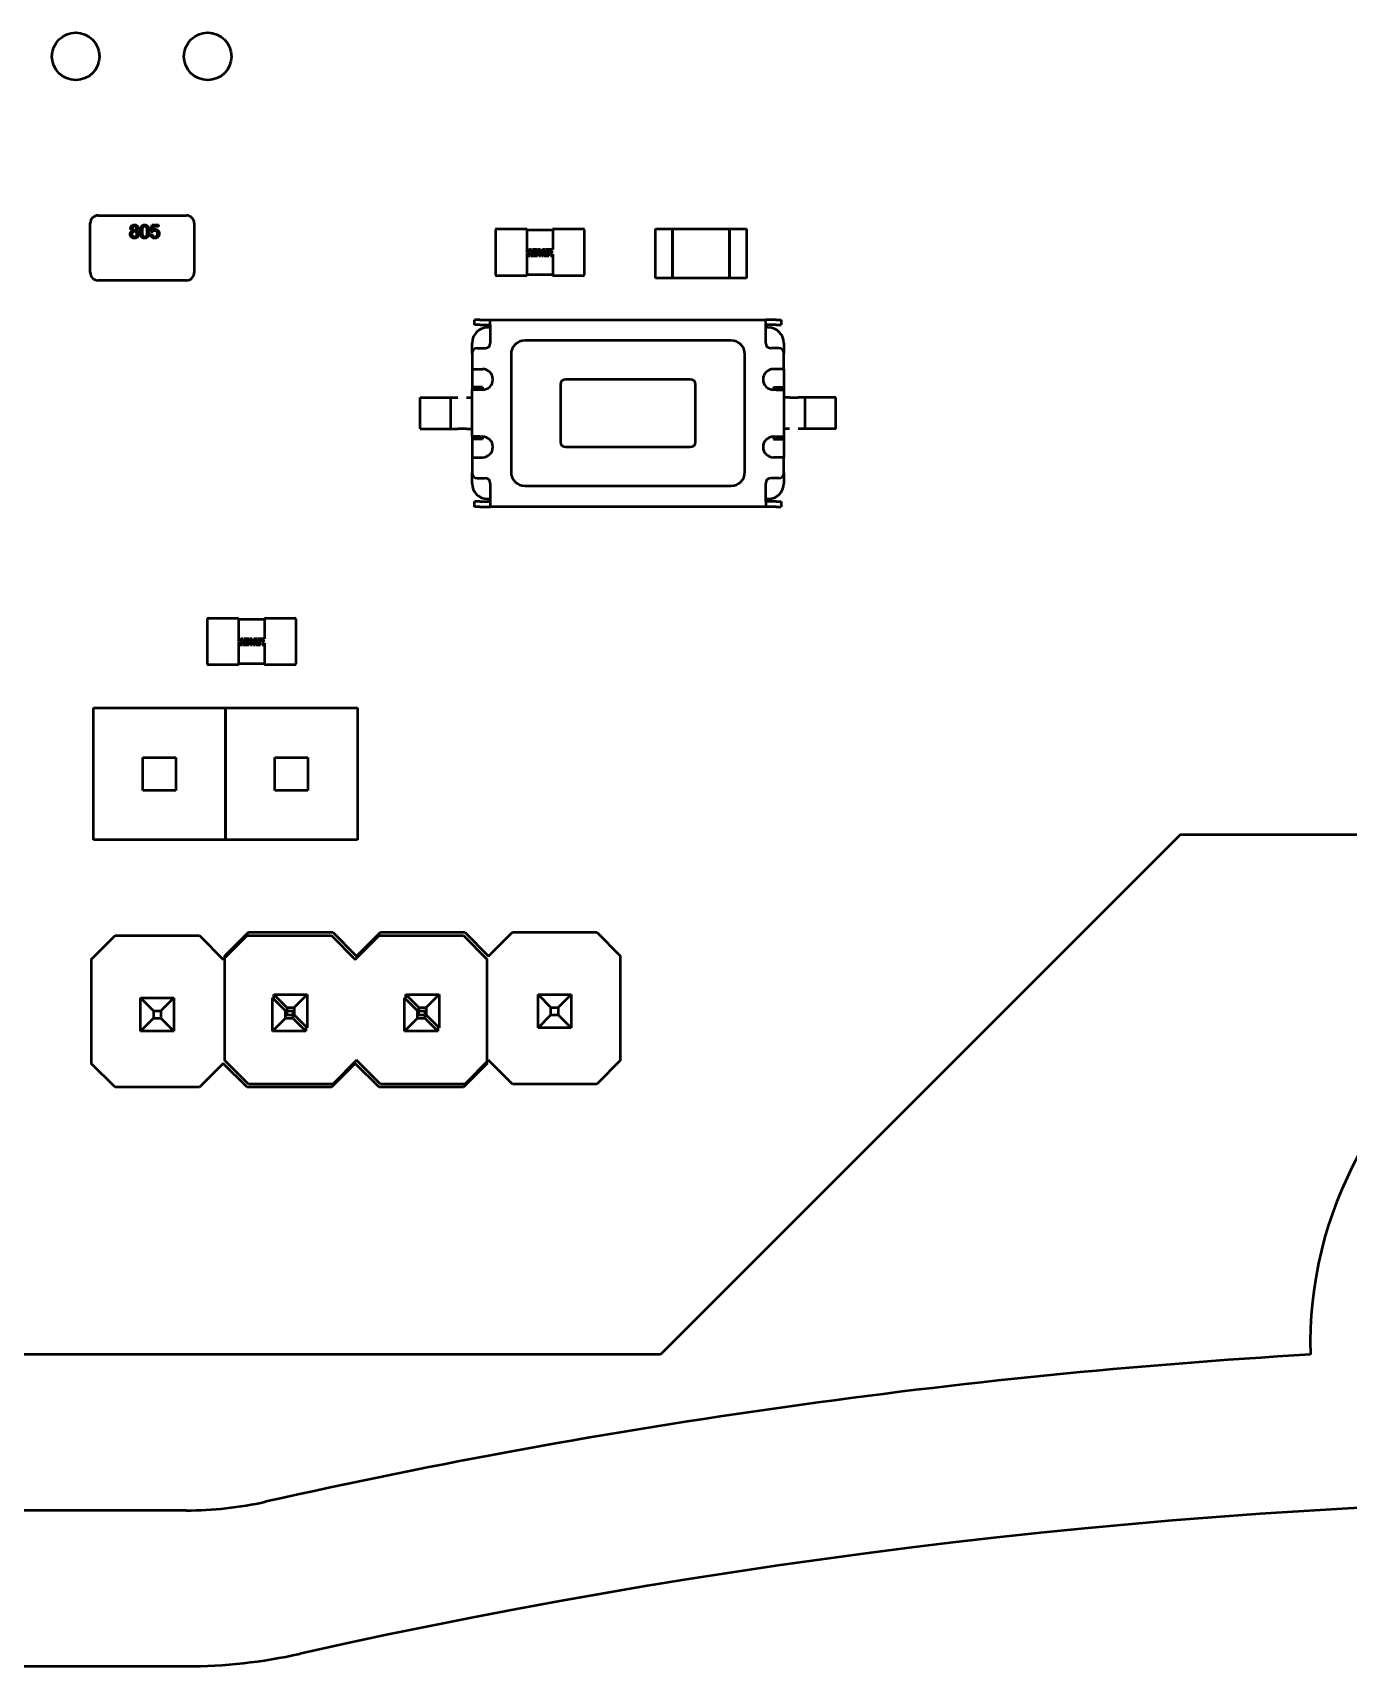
# Model space of a CAD drawing. Header units: millimetres. Extents: x -86 to 841, y -58 to 594.
# Drawn here: x 413.33 to 438.65, y 205.62 to 237.06 of the extents above; entities that cross this region are included whole.
import ezdxf

# ---------------------------------------------------------------- set-up
doc = ezdxf.new("R2010")
doc.units = ezdxf.units.MM
doc.layers.add('Visible (ISO)', color=7, linetype='Continuous', lineweight=50)

msp = doc.modelspace()

# ---------------------------------------------------------------- linework, layer by layer
at = {"layer": 'Visible (ISO)'}
for p, q in [((414.442, 232.446), (414.442, 233.396)), ((414.592, 233.546), (414.942, 233.546)), ((414.942, 233.546), (415.942, 233.546)), ((415.607, 233.23), (415.634, 233.362)), ((415.634, 233.362), (415.755, 233.362)), ((415.66, 233.329), (415.647, 233.262)), ((415.755, 233.329), (415.66, 233.329)), ((415.755, 233.362), (415.755, 233.329)), ((415.942, 233.546), (416.292, 233.546)), ((416.442, 233.396), (416.442, 232.446)), ((415.604, 233.177), (415.637, 233.181)), ((415.64, 233.227), (415.607, 233.23)), ((422.243, 232.404), (422.243, 233.266)), ((422.262, 233.285), (422.825, 233.285)), ((422.843, 233.266), (423.343, 233.266)), ((422.843, 233.266), (422.843, 233.248)), ((422.843, 233.248), (422.843, 232.89)), ((423.343, 233.266), (423.343, 233.248)), ((423.343, 233.248), (423.343, 232.89)), ((423.362, 233.285), (423.925, 233.285)), ((423.943, 233.266), (423.943, 232.404)), ((425.318, 232.336), (425.318, 233.285)), ((425.318, 233.285), (425.642, 233.285)), ((425.642, 233.285), (425.642, 232.336)), ((425.643, 232.336), (425.643, 233.285)), ((425.643, 233.285), (426.742, 233.285)), ((426.742, 233.285), (426.742, 232.336)), ((426.743, 232.336), (426.743, 233.285)), ((426.743, 233.285), (427.067, 233.285)), ((427.067, 233.285), (427.067, 232.336)), ((422.893, 232.89), (422.843, 232.84)), ((422.843, 232.843), (422.856, 232.89)), ((422.856, 232.89), (422.843, 232.89)), ((422.843, 232.845), (422.843, 232.84)), ((422.843, 232.829), (422.867, 232.769)), ((422.843, 232.827), (422.843, 232.423)), ((422.867, 232.769), (422.903, 232.769)), ((422.876, 232.835), (422.932, 232.89)), ((422.903, 232.769), (422.876, 232.835)), ((422.932, 232.89), (422.893, 232.89)), ((422.951, 232.89), (422.917, 232.769)), ((422.917, 232.769), (423.046, 232.769)), ((423.04, 232.89), (422.951, 232.89)), ((422.957, 232.792), (422.966, 232.822)), ((423.024, 232.792), (422.957, 232.792)), ((422.966, 232.822), (423.018, 232.822)), ((422.972, 232.844), (422.979, 232.867)), ((423.024, 232.844), (422.972, 232.844)), ((422.979, 232.867), (423.034, 232.867)), ((423.018, 232.822), (423.024, 232.844)), ((423.052, 232.89), (423.024, 232.792)), ((423.034, 232.867), (423.04, 232.89)), ((423.046, 232.769), (423.077, 232.877)), ((423.103, 232.89), (423.052, 232.89)), ((423.077, 232.877), (423.071, 232.769)), ((423.071, 232.769), (423.103, 232.769)), ((423.141, 232.89), (423.099, 232.804)), ((423.099, 232.804), (423.103, 232.89)), ((423.103, 232.769), (423.16, 232.877)), ((423.16, 232.877), (423.129, 232.769)), ((423.129, 232.769), (423.16, 232.769)), ((423.194, 232.89), (423.141, 232.89)), ((423.16, 232.769), (423.194, 232.89)), ((423.209, 232.89), (423.174, 232.769)), ((423.174, 232.769), (423.265, 232.769)), ((423.344, 232.89), (423.209, 232.89)), ((423.215, 232.792), (423.223, 232.822)), ((423.271, 232.792), (423.215, 232.792)), ((423.223, 232.822), (423.275, 232.822)), ((423.23, 232.844), (423.236, 232.867)), ((423.281, 232.844), (423.23, 232.844)), ((423.236, 232.867), (423.291, 232.867)), ((423.265, 232.769), (423.271, 232.792)), ((423.275, 232.822), (423.281, 232.844)), ((423.291, 232.867), (423.328, 232.867)), ((423.328, 232.867), (423.3, 232.769)), ((423.3, 232.769), (423.334, 232.769)), ((423.334, 232.769), (423.344, 232.804)), ((423.343, 232.802), (423.343, 232.423)), ((422.825, 232.385), (422.262, 232.385)), ((422.843, 232.423), (422.843, 232.404)), ((423.343, 232.404), (422.843, 232.404)), ((423.343, 232.423), (423.343, 232.404)), ((423.925, 232.385), (423.362, 232.385)), ((414.942, 232.296), (414.592, 232.296)), ((415.942, 232.296), (414.942, 232.296)), ((416.292, 232.296), (415.942, 232.296)), ((425.642, 232.336), (425.318, 232.336)), ((426.742, 232.336), (425.643, 232.336)), ((427.067, 232.336), (426.743, 232.336)), ((421.938, 231.539), (421.838, 231.539)), ((421.838, 231.439), (421.838, 231.539)), ((421.938, 231.439), (421.838, 231.439)), ((421.938, 231.539), (422.038, 231.539)), ((421.938, 231.439), (422.038, 231.439)), ((422.038, 231.539), (422.138, 231.539)), ((422.038, 231.439), (422.138, 231.439)), ((422.138, 231.439), (422.138, 231.539)), ((422.138, 231.539), (427.438, 231.539)), ((422.138, 231.439), (422.138, 231.089)), ((427.438, 231.439), (427.438, 231.539)), ((427.541, 231.539), (427.438, 231.539)), ((427.438, 231.089), (427.438, 231.439)), ((427.538, 231.439), (427.438, 231.439)), ((427.638, 231.539), (427.538, 231.539)), ((427.638, 231.439), (427.538, 231.439)), ((427.635, 231.439), (427.738, 231.439)), ((427.638, 231.539), (427.738, 231.539)), ((427.738, 231.539), (427.738, 231.439)), ((422.138, 231.389), (422.088, 231.389)), ((426.766, 231.139), (422.81, 231.139)), ((427.488, 231.389), (427.438, 231.389)), ((421.788, 230.889), (421.788, 231.089)), ((421.788, 230.889), (421.788, 230.589)), ((421.888, 230.989), (422.038, 230.989)), ((422.538, 230.867), (422.538, 228.611)), ((427.038, 228.611), (427.038, 230.867)), ((427.688, 230.989), (427.538, 230.989)), ((427.788, 231.089), (427.788, 230.889)), ((427.788, 230.589), (427.788, 230.889)), ((421.788, 230.589), (421.988, 230.589)), ((421.788, 230.589), (421.788, 230.239)), ((427.788, 230.589), (427.588, 230.589)), ((427.788, 230.589), (427.788, 230.239)), ((421.788, 230.239), (421.788, 230.189)), ((421.988, 230.239), (421.788, 230.239)), ((421.942, 230.189), (421.788, 230.189)), ((421.788, 229.289), (421.788, 230.189)), ((421.988, 230.189), (421.938, 230.189)), ((421.988, 230.239), (421.988, 230.189)), ((423.488, 230.289), (423.488, 229.189)), ((425.988, 230.389), (423.588, 230.389)), ((426.088, 229.189), (426.088, 230.289)), ((427.588, 230.239), (427.588, 230.189)), ((427.588, 230.239), (427.788, 230.239)), ((427.638, 230.189), (427.588, 230.189)), ((427.638, 230.189), (427.788, 230.189)), ((427.788, 230.239), (427.788, 230.189)), ((427.788, 230.189), (427.788, 229.289)), ((420.788, 230.039), (421.379, 230.039)), ((420.788, 229.439), (420.788, 230.039)), ((421.379, 230.039), (421.515, 230.039)), ((421.379, 229.439), (421.379, 230.039)), ((421.683, 230.039), (421.788, 230.039)), ((427.893, 230.039), (427.788, 230.039)), ((427.893, 230.039), (428.061, 230.039)), ((428.196, 230.039), (428.061, 230.039)), ((428.788, 230.039), (428.196, 230.039)), ((428.196, 229.439), (428.196, 230.039)), ((428.788, 229.439), (428.788, 230.039)), ((420.788, 229.439), (421.379, 229.439)), ((421.379, 229.439), (421.515, 229.439)), ((421.683, 229.439), (421.515, 229.439)), ((421.683, 229.439), (421.788, 229.439)), ((421.788, 229.289), (421.788, 229.239)), ((421.938, 229.289), (421.788, 229.289)), ((421.788, 229.239), (421.788, 228.889)), ((421.988, 229.239), (421.788, 229.239)), ((421.938, 229.289), (421.988, 229.289)), ((421.988, 229.289), (421.988, 229.239)), ((427.588, 229.289), (427.638, 229.289)), ((427.588, 229.289), (427.588, 229.239)), ((427.588, 229.239), (427.788, 229.239)), ((427.633, 229.289), (427.788, 229.289)), ((427.893, 229.439), (427.788, 229.439)), ((427.788, 229.289), (427.788, 229.239)), ((427.788, 229.239), (427.788, 228.889)), ((428.196, 229.439), (428.061, 229.439)), ((428.788, 229.439), (428.196, 229.439)), ((423.588, 229.089), (425.988, 229.089)), ((421.788, 228.889), (421.988, 228.889)), ((421.788, 228.889), (421.788, 228.589)), ((421.788, 228.389), (421.788, 228.589)), ((427.788, 228.889), (427.588, 228.889)), ((427.788, 228.589), (427.788, 228.889)), ((427.788, 228.589), (427.788, 228.389)), ((421.888, 228.489), (422.038, 228.489)), ((422.138, 228.389), (422.138, 228.039)), ((422.81, 228.339), (426.766, 228.339)), ((427.438, 228.039), (427.438, 228.389)), ((427.688, 228.489), (427.538, 228.489)), ((421.938, 228.039), (421.838, 228.039)), ((421.838, 227.939), (421.838, 228.039)), ((421.938, 228.039), (422.038, 228.039)), ((422.038, 228.039), (422.138, 228.039)), ((422.088, 228.089), (422.138, 228.089)), ((422.138, 228.039), (422.138, 227.939)), ((427.438, 228.089), (427.488, 228.089)), ((427.438, 228.039), (427.438, 227.939)), ((427.541, 228.039), (427.438, 228.039)), ((427.638, 228.039), (427.538, 228.039)), ((427.638, 228.039), (427.738, 228.039)), ((427.738, 228.039), (427.738, 227.939)), ((421.938, 227.939), (421.838, 227.939)), ((421.938, 227.939), (422.038, 227.939)), ((422.038, 227.939), (422.138, 227.939)), ((427.438, 227.939), (422.138, 227.939)), ((427.538, 227.939), (427.438, 227.939)), ((427.638, 227.939), (427.538, 227.939)), ((427.635, 227.939), (427.738, 227.939)), ((416.696, 224.913), (416.696, 225.776)), ((416.714, 225.795), (417.277, 225.795)), ((417.296, 225.776), (417.796, 225.776)), ((417.296, 225.776), (417.296, 225.757)), ((417.296, 225.757), (417.296, 225.399)), ((417.796, 225.776), (417.796, 225.757)), ((417.796, 225.757), (417.796, 225.399)), ((417.814, 225.795), (418.377, 225.795)), ((418.396, 225.776), (418.396, 224.913)), ((417.345, 225.399), (417.295, 225.349)), ((417.295, 225.352), (417.308, 225.399)), ((417.308, 225.399), (417.295, 225.399)), ((417.295, 225.338), (417.319, 225.279)), ((417.296, 225.355), (417.296, 225.35)), ((417.296, 225.337), (417.296, 224.932)), ((417.319, 225.279), (417.355, 225.279)), ((417.328, 225.344), (417.384, 225.399)), ((417.355, 225.279), (417.328, 225.344)), ((417.384, 225.399), (417.345, 225.399)), ((417.403, 225.399), (417.369, 225.279)), ((417.369, 225.279), (417.498, 225.279)), ((417.492, 225.399), (417.403, 225.399)), ((417.41, 225.302), (417.418, 225.332)), ((417.476, 225.302), (417.41, 225.302)), ((417.418, 225.332), (417.47, 225.332)), ((417.424, 225.354), (417.431, 225.376)), ((417.476, 225.354), (417.424, 225.354)), ((417.431, 225.376), (417.486, 225.376)), ((417.47, 225.332), (417.476, 225.354)), ((417.504, 225.399), (417.476, 225.302)), ((417.486, 225.376), (417.492, 225.399)), ((417.498, 225.279), (417.529, 225.386)), ((417.555, 225.399), (417.504, 225.399)), ((417.529, 225.386), (417.523, 225.279)), ((417.523, 225.279), (417.555, 225.279)), ((417.593, 225.399), (417.551, 225.313)), ((417.551, 225.313), (417.555, 225.399)), ((417.555, 225.279), (417.612, 225.387)), ((417.612, 225.387), (417.581, 225.279)), ((417.581, 225.279), (417.612, 225.279)), ((417.646, 225.399), (417.593, 225.399)), ((417.612, 225.279), (417.646, 225.399)), ((417.661, 225.399), (417.626, 225.279)), ((417.626, 225.279), (417.717, 225.279)), ((417.796, 225.399), (417.661, 225.399)), ((417.667, 225.302), (417.675, 225.332)), ((417.723, 225.302), (417.667, 225.302)), ((417.675, 225.332), (417.727, 225.332)), ((417.682, 225.354), (417.688, 225.376)), ((417.733, 225.354), (417.682, 225.354)), ((417.688, 225.376), (417.743, 225.376)), ((417.717, 225.279), (417.723, 225.302)), ((417.727, 225.332), (417.733, 225.354)), ((417.743, 225.376), (417.78, 225.376)), ((417.78, 225.376), (417.752, 225.279)), ((417.752, 225.279), (417.786, 225.279)), ((417.786, 225.279), (417.796, 225.314)), ((417.796, 225.311), (417.796, 224.932)), ((417.277, 224.895), (416.714, 224.895)), ((417.296, 224.932), (417.296, 224.913)), ((417.796, 224.913), (417.296, 224.913)), ((417.796, 224.932), (417.796, 224.913)), ((418.377, 224.895), (417.814, 224.895)), ((414.501, 221.527), (414.501, 224.067)), ((414.501, 224.067), (417.041, 224.067)), ((417.041, 221.527), (417.041, 224.067)), ((417.041, 224.067), (419.581, 224.067)), ((417.041, 224.067), (417.041, 221.527)), ((419.581, 224.067), (419.581, 221.527)), ((415.453, 222.479), (415.453, 223.114)), ((415.453, 223.114), (416.088, 223.114)), ((416.088, 223.114), (416.088, 222.479)), ((417.993, 222.479), (417.993, 223.114)), ((417.993, 223.114), (418.628, 223.114)), ((418.628, 223.114), (418.628, 222.479)), ((416.088, 222.479), (415.453, 222.479)), ((418.628, 222.479), (417.993, 222.479)), ((417.041, 221.527), (414.501, 221.527)), ((419.581, 221.527), (417.041, 221.527)), ((435.416, 221.621), (425.416, 211.621)), ((455.416, 221.621), (435.416, 221.621)), ((414.461, 219.225), (414.921, 219.685)), ((414.921, 219.685), (416.541, 219.685)), ((416.541, 219.685), (417.001, 219.225)), ((417.001, 219.225), (417.461, 219.685)), ((417.027, 219.288), (417.487, 219.748)), ((417.461, 219.685), (419.081, 219.685)), ((417.487, 219.748), (419.107, 219.748)), ((419.081, 219.685), (419.541, 219.225)), ((419.107, 219.748), (419.567, 219.288)), ((419.541, 219.225), (420.001, 219.685)), ((419.567, 219.288), (420.027, 219.748)), ((420.001, 219.685), (421.621, 219.685)), ((420.027, 219.748), (421.647, 219.748)), ((421.621, 219.685), (422.081, 219.225)), ((421.647, 219.748), (422.107, 219.288)), ((422.107, 219.288), (422.567, 219.748)), ((422.567, 219.748), (424.187, 219.748)), ((424.187, 219.748), (424.647, 219.288)), ((414.461, 219.225), (414.461, 217.225)), ((417.027, 219.288), (417.027, 217.288)), ((422.081, 217.225), (422.081, 219.225)), ((424.647, 217.288), (424.647, 219.288)), ((417.977, 218.485), (417.977, 218.548)), ((417.977, 218.548), (418.227, 218.298)), ((417.977, 218.548), (418.617, 218.548)), ((418.367, 218.298), (418.617, 218.548)), ((418.617, 218.548), (418.617, 217.908)), ((420.517, 218.485), (420.517, 218.548)), ((420.517, 218.548), (420.767, 218.298)), ((420.517, 218.548), (421.157, 218.548)), ((420.907, 218.298), (421.157, 218.548)), ((421.157, 218.548), (421.157, 217.908)), ((423.057, 217.908), (423.057, 218.548)), ((423.057, 218.548), (423.307, 218.298)), ((423.057, 218.548), (423.697, 218.548)), ((423.447, 218.298), (423.697, 218.548)), ((423.697, 218.548), (423.697, 217.908)), ((415.411, 217.845), (415.411, 218.485)), ((415.411, 218.485), (415.661, 218.235)), ((415.411, 218.485), (416.051, 218.485)), ((415.661, 218.235), (415.661, 218.095)), ((415.661, 218.235), (415.801, 218.235)), ((415.801, 218.235), (416.051, 218.485)), ((415.801, 218.235), (415.801, 218.095)), ((416.051, 218.485), (416.051, 217.845)), ((417.951, 217.845), (417.951, 218.485)), ((417.951, 218.485), (418.201, 218.235)), ((417.951, 218.485), (417.977, 218.485)), ((418.201, 218.235), (418.341, 218.235)), ((418.201, 218.095), (418.201, 218.235)), ((418.227, 218.298), (418.227, 218.158)), ((418.227, 218.298), (418.367, 218.298)), ((418.341, 218.235), (418.341, 218.095)), ((418.367, 218.298), (418.367, 218.158)), ((420.491, 217.845), (420.491, 218.485)), ((420.491, 218.485), (420.741, 218.235)), ((420.491, 218.485), (420.517, 218.485)), ((420.741, 218.235), (420.881, 218.235)), ((420.741, 218.095), (420.741, 218.235)), ((420.767, 218.298), (420.907, 218.298)), ((420.767, 218.158), (420.767, 218.298)), ((420.881, 218.235), (420.881, 218.095)), ((420.907, 218.298), (420.907, 218.158)), ((423.307, 218.298), (423.447, 218.298)), ((423.307, 218.158), (423.307, 218.298)), ((423.447, 218.298), (423.447, 218.158)), ((415.411, 217.845), (415.661, 218.095)), ((415.661, 218.095), (415.801, 218.095)), ((415.801, 218.095), (416.051, 217.845)), ((417.951, 217.845), (418.201, 218.095)), ((418.201, 218.095), (418.341, 218.095)), ((418.227, 218.158), (418.367, 218.158)), ((418.341, 218.095), (418.591, 217.845)), ((418.367, 218.158), (418.617, 217.908)), ((418.591, 217.908), (418.591, 217.845)), ((418.617, 217.908), (418.591, 217.908)), ((420.491, 217.845), (420.741, 218.095)), ((420.741, 218.095), (420.881, 218.095)), ((420.767, 218.158), (420.907, 218.158)), ((420.881, 218.095), (421.131, 217.845)), ((420.907, 218.158), (421.157, 217.908)), ((421.131, 217.908), (421.131, 217.845)), ((421.157, 217.908), (421.131, 217.908)), ((423.057, 217.908), (423.307, 218.158)), ((423.697, 217.908), (423.057, 217.908)), ((423.307, 218.158), (423.447, 218.158)), ((423.447, 218.158), (423.697, 217.908)), ((416.051, 217.845), (415.411, 217.845)), ((418.591, 217.845), (417.951, 217.845)), ((421.131, 217.845), (420.491, 217.845)), ((417.487, 216.828), (417.027, 217.288)), ((419.567, 217.288), (419.107, 216.828)), ((420.027, 216.828), (419.567, 217.288)), ((422.107, 217.288), (421.647, 216.828)), ((422.567, 216.828), (422.107, 217.288)), ((424.647, 217.288), (424.187, 216.828)), ((414.921, 216.765), (414.461, 217.225)), ((417.001, 217.225), (416.541, 216.765)), ((417.461, 216.765), (417.001, 217.225)), ((419.541, 217.225), (419.081, 216.765)), ((420.001, 216.765), (419.541, 217.225)), ((422.081, 217.225), (421.621, 216.765)), ((416.541, 216.765), (414.921, 216.765)), ((419.081, 216.765), (417.461, 216.765)), ((419.107, 216.828), (417.487, 216.828)), ((421.621, 216.765), (420.001, 216.765)), ((421.647, 216.828), (420.027, 216.828)), ((424.187, 216.828), (422.567, 216.828)), ((425.416, 211.621), (390.416, 211.621)), ((416.288, 208.621), (388.916, 208.621)), ((382.416, 205.621), (416.288, 205.621))]:
    msp.add_line(p, q, dxfattribs=at)
for centre in [(414.162, 236.606), (416.702, 236.606)]:
    msp.add_circle(centre, 0.457, dxfattribs=at)
for centre, radius, start, end in [((414.592, 233.396), 0.15, 90, 180), ((416.292, 233.396), 0.15, 0, 90), ((422.262, 233.266), 0.0187, 90, 180), ((422.825, 233.266), 0.0187, 0, 90), ((423.362, 233.266), 0.0187, 90, 180), ((423.925, 233.266), 0.0187, 0, 90), ((414.592, 232.446), 0.15, 180, 270), ((416.292, 232.446), 0.15, 270, 0), ((422.262, 232.404), 0.0187, 180, 270), ((422.825, 232.404), 0.0187, 270, 0), ((423.362, 232.404), 0.0187, 180, 270), ((423.925, 232.404), 0.0187, 270, 0), ((422.088, 231.089), 0.3, 90, 180), ((427.488, 231.089), 0.3, 0, 90), ((421.888, 230.889), 0.1, 90, 180), ((422.038, 231.089), 0.1, 270, 0), ((427.538, 231.089), 0.1, 180, 270), ((427.688, 230.889), 0.1, 0, 90), ((421.988, 230.389), 0.2, 270, 90), ((427.588, 230.389), 0.2, 90, 270), ((423.588, 230.289), 0.1, 90, 180), ((425.988, 230.289), 0.1, 0, 90), ((421.988, 229.089), 0.2, 270, 90), ((427.588, 229.089), 0.2, 90, 270), ((423.588, 229.189), 0.1, 180, 270), ((425.988, 229.189), 0.1, 270, 0), ((421.888, 228.589), 0.1, 180, 270), ((427.688, 228.589), 0.1, 270, 0), ((422.088, 228.389), 0.3, 180, 270), ((422.038, 228.389), 0.1, 0, 90), ((427.538, 228.389), 0.1, 90, 180), ((427.488, 228.389), 0.3, 270, 0), ((416.714, 225.776), 0.0187, 90, 180), ((417.277, 225.776), 0.0187, 0, 90), ((417.814, 225.776), 0.0187, 90, 180), ((418.377, 225.776), 0.0187, 0, 90), ((416.714, 224.913), 0.0187, 180, 270), ((417.277, 224.913), 0.0187, 270, 0), ((417.814, 224.913), 0.0187, 180, 270), ((418.377, 224.913), 0.0187, 270, 0), ((445.416, 211.844), 7.5, 358.2975, 181.7025), ((445.416, 85.621), 126.223, 93.40493, 102.62939), ((416.288, 215.621), 7, 270, 282.6294), ((445.416, 85.621), 123.223, 77.37061, 102.62939), ((416.288, 215.621), 10, 270, 282.6294)]:
    msp.add_arc(centre, radius, start, end, dxfattribs=at)
for centre, major_axis in [((422.869, 230.808), (-0.254, 0.254)), ((426.707, 230.808), (0.254, 0.254)), ((422.869, 228.67), (-0.254, -0.254)), ((426.707, 228.67), (0.254, -0.254))]:
    msp.add_ellipse(centre, major_axis=major_axis, ratio=0.834817, start_param=5.587572, end_param=6.978799, dxfattribs=at)
for points, knots in [([(415.219, 233.3), (415.219, 233.303), (415.219, 233.307), (415.22, 233.314), (415.221, 233.32), (415.223, 233.326), (415.226, 233.331), (415.23, 233.337), (415.234, 233.342), (415.238, 233.347), (415.243, 233.351), (415.249, 233.355), (415.255, 233.358), (415.261, 233.361), (415.268, 233.363), (415.275, 233.364), (415.283, 233.365), (415.288, 233.365), (415.291, 233.365)], [0, 0, 0, 0, 0.062131, 0.121966, 0.18057, 0.238576, 0.296, 0.354359, 0.413781, 0.475098, 0.53728, 0.598918, 0.661235, 0.724322, 0.789217, 0.856397, 0.926508, 1, 1, 1, 1]), ([(415.258, 233.249), (415.254, 233.25), (415.248, 233.253), (415.24, 233.257), (415.234, 233.263), (415.228, 233.269), (415.224, 233.276), (415.221, 233.284), (415.219, 233.292), (415.219, 233.297), (415.219, 233.3)], [0, 0, 0, 0, 0.145359, 0.278702, 0.403602, 0.521669, 0.637521, 0.753704, 0.873213, 1, 1, 1, 1]), ([(415.291, 233.336), (415.29, 233.336), (415.287, 233.335), (415.282, 233.335), (415.278, 233.334), (415.274, 233.333), (415.271, 233.332), (415.268, 233.33), (415.265, 233.328), (415.261, 233.324), (415.257, 233.32), (415.254, 233.314), (415.252, 233.307), (415.252, 233.303), (415.252, 233.3)], [0, 0, 0, 0, 0.076236, 0.148618, 0.218239, 0.284252, 0.348258, 0.410656, 0.472862, 0.534195, 0.653476, 0.767767, 0.881713, 1, 1, 1, 1]), ([(415.252, 233.3), (415.252, 233.298), (415.252, 233.293), (415.254, 233.285), (415.257, 233.279), (415.261, 233.274), (415.265, 233.271), (415.268, 233.269), (415.271, 233.267), (415.274, 233.266), (415.278, 233.264), (415.282, 233.264), (415.287, 233.263), (415.29, 233.263), (415.291, 233.263)], [0, 0, 0, 0, 0.127394, 0.246182, 0.361268, 0.47714, 0.536327, 0.595672, 0.656619, 0.718836, 0.783582, 0.851588, 0.923927, 1, 1, 1, 1]), ([(415.291, 233.365), (415.293, 233.365), (415.299, 233.365), (415.306, 233.364), (415.313, 233.363), (415.32, 233.361), (415.327, 233.358), (415.333, 233.355), (415.338, 233.351), (415.344, 233.346), (415.348, 233.341), (415.352, 233.336), (415.356, 233.331), (415.359, 233.325), (415.361, 233.319), (415.362, 233.313), (415.363, 233.306), (415.363, 233.302), (415.364, 233.3)], [0, 0, 0, 0, 0.073201, 0.142587, 0.209625, 0.274883, 0.337931, 0.400462, 0.462501, 0.525005, 0.586689, 0.646813, 0.705215, 0.762881, 0.820728, 0.879295, 0.938511, 1, 1, 1, 1]), ([(415.331, 233.299), (415.33, 233.301), (415.33, 233.306), (415.328, 233.313), (415.325, 233.319), (415.321, 233.324), (415.317, 233.327), (415.314, 233.33), (415.311, 233.331), (415.308, 233.333), (415.304, 233.334), (415.3, 233.335), (415.296, 233.335), (415.293, 233.336), (415.291, 233.336)], [0, 0, 0, 0, 0.123386, 0.241435, 0.357449, 0.476714, 0.53789, 0.59927, 0.660352, 0.723007, 0.787876, 0.85536, 0.925373, 1, 1, 1, 1]), ([(415.406, 233.235), (415.406, 233.239), (415.406, 233.246), (415.407, 233.256), (415.408, 233.266), (415.409, 233.276), (415.41, 233.285), (415.411, 233.293), (415.413, 233.301), (415.415, 233.308), (415.418, 233.315), (415.421, 233.322), (415.424, 233.328), (415.427, 233.333), (415.43, 233.338), (415.434, 233.343), (415.438, 233.347), (415.443, 233.351), (415.448, 233.354), (415.453, 233.357), (415.458, 233.36), (415.463, 233.362), (415.469, 233.363), (415.476, 233.364), (415.482, 233.365), (415.486, 233.365), (415.489, 233.365)], [0, 0, 0, 0, 0.063114, 0.123615, 0.180974, 0.235261, 0.287101, 0.336031, 0.382382, 0.426334, 0.468211, 0.50825, 0.546628, 0.58365, 0.618994, 0.653583, 0.687156, 0.720422, 0.75323, 0.78626, 0.819504, 0.853545, 0.888308, 0.923996, 0.96135, 1, 1, 1, 1]), ([(415.454, 233.318), (415.453, 233.316), (415.45, 233.312), (415.447, 233.304), (415.445, 233.295), (415.443, 233.286), (415.441, 233.275), (415.44, 233.263), (415.439, 233.249), (415.439, 233.24), (415.439, 233.235)], [0, 0, 0, 0, 0.083888, 0.177154, 0.282514, 0.3994, 0.529491, 0.672802, 0.829536, 1, 1, 1, 1]), ([(415.488, 233.336), (415.487, 233.335), (415.483, 233.335), (415.478, 233.335), (415.474, 233.333), (415.469, 233.331), (415.465, 233.329), (415.461, 233.326), (415.457, 233.322), (415.455, 233.319), (415.454, 233.318)], [0, 0, 0, 0, 0.127665, 0.251739, 0.372753, 0.492147, 0.61407, 0.737197, 0.865607, 1, 1, 1, 1]), ([(415.538, 233.235), (415.538, 233.24), (415.538, 233.249), (415.537, 233.262), (415.536, 233.274), (415.535, 233.285), (415.533, 233.295), (415.531, 233.303), (415.528, 233.31), (415.524, 233.316), (415.521, 233.32), (415.517, 233.324), (415.513, 233.328), (415.508, 233.331), (415.504, 233.333), (415.499, 233.334), (415.494, 233.335), (415.49, 233.335), (415.488, 233.336)], [0, 0, 0, 0, 0.115629, 0.221541, 0.317048, 0.403151, 0.480181, 0.547649, 0.607036, 0.658652, 0.705723, 0.749804, 0.792587, 0.833874, 0.874768, 0.915223, 0.956881, 1, 1, 1, 1]), ([(415.489, 233.365), (415.492, 233.365), (415.498, 233.365), (415.508, 233.363), (415.517, 233.361), (415.525, 233.357), (415.533, 233.353), (415.54, 233.347), (415.546, 233.341), (415.551, 233.333), (415.555, 233.325), (415.559, 233.316), (415.562, 233.306), (415.565, 233.297), (415.567, 233.289), (415.568, 233.283), (415.569, 233.276), (415.57, 233.269), (415.57, 233.261), (415.571, 233.253), (415.571, 233.244), (415.571, 233.238), (415.571, 233.235)], [0, 0, 0, 0, 0.056724, 0.111437, 0.164368, 0.216435, 0.267641, 0.31736, 0.367473, 0.41821, 0.471404, 0.527966, 0.588061, 0.652134, 0.686345, 0.723264, 0.76261, 0.804739, 0.84943, 0.896711, 0.94689, 1, 1, 1, 1]), ([(415.209, 233.184), (415.209, 233.186), (415.209, 233.19), (415.209, 233.196), (415.211, 233.202), (415.212, 233.207), (415.214, 233.212), (415.216, 233.217), (415.218, 233.222), (415.221, 233.226), (415.225, 233.23), (415.228, 233.234), (415.232, 233.237), (415.237, 233.24), (415.242, 233.243), (415.247, 233.246), (415.252, 233.248), (415.256, 233.249), (415.258, 233.249)], [0, 0, 0, 0, 0.069834, 0.137027, 0.201482, 0.26454, 0.325973, 0.386386, 0.445761, 0.505612, 0.565114, 0.62475, 0.684179, 0.744219, 0.805179, 0.868395, 0.933204, 1, 1, 1, 1]), ([(415.291, 233.105), (415.288, 233.105), (415.282, 233.105), (415.274, 233.106), (415.265, 233.108), (415.258, 233.111), (415.25, 233.114), (415.244, 233.118), (415.237, 233.122), (415.231, 233.128), (415.226, 233.133), (415.221, 233.14), (415.218, 233.146), (415.214, 233.153), (415.212, 233.16), (415.21, 233.168), (415.209, 233.176), (415.209, 233.181), (415.209, 233.184)], [0, 0, 0, 0, 0.070442, 0.138089, 0.203178, 0.266139, 0.327929, 0.38919, 0.450254, 0.512347, 0.573843, 0.633933, 0.69346, 0.752479, 0.812386, 0.87307, 0.935184, 1, 1, 1, 1]), ([(415.29, 233.233), (415.289, 233.233), (415.285, 233.233), (415.28, 233.233), (415.275, 233.232), (415.27, 233.23), (415.266, 233.228), (415.262, 233.226), (415.258, 233.223), (415.255, 233.22), (415.252, 233.216), (415.249, 233.212), (415.247, 233.208), (415.245, 233.204), (415.243, 233.199), (415.242, 233.195), (415.242, 233.19), (415.242, 233.186), (415.242, 233.185)], [0, 0, 0, 0, 0.070952, 0.139089, 0.20356, 0.266424, 0.327517, 0.387861, 0.447899, 0.508819, 0.569482, 0.629036, 0.688378, 0.748068, 0.80863, 0.870231, 0.933683, 1, 1, 1, 1]), ([(415.242, 233.185), (415.242, 233.182), (415.242, 233.178), (415.243, 233.172), (415.245, 233.166), (415.247, 233.16), (415.25, 233.154), (415.254, 233.149), (415.259, 233.145), (415.265, 233.141), (415.271, 233.138), (415.278, 233.136), (415.285, 233.135), (415.289, 233.135), (415.291, 233.135)], [0, 0, 0, 0, 0.079823, 0.159857, 0.239733, 0.321365, 0.402584, 0.483266, 0.566017, 0.653071, 0.741856, 0.828591, 0.914281, 1, 1, 1, 1]), ([(415.34, 233.184), (415.34, 233.185), (415.34, 233.189), (415.34, 233.194), (415.339, 233.199), (415.337, 233.203), (415.335, 233.208), (415.333, 233.212), (415.33, 233.216), (415.327, 233.219), (415.324, 233.223), (415.32, 233.226), (415.316, 233.228), (415.311, 233.23), (415.306, 233.232), (415.301, 233.233), (415.296, 233.233), (415.292, 233.233), (415.29, 233.233)], [0, 0, 0, 0, 0.066616, 0.130424, 0.192671, 0.252969, 0.31288, 0.3722, 0.431927, 0.492422, 0.552771, 0.613262, 0.673556, 0.73432, 0.796858, 0.861769, 0.928863, 1, 1, 1, 1]), ([(415.291, 233.263), (415.293, 233.263), (415.296, 233.263), (415.3, 233.264), (415.304, 233.264), (415.308, 233.266), (415.312, 233.267), (415.315, 233.269), (415.318, 233.271), (415.321, 233.274), (415.325, 233.279), (415.328, 233.285), (415.33, 233.292), (415.33, 233.296), (415.331, 233.299)], [0, 0, 0, 0, 0.076843, 0.149839, 0.218379, 0.284997, 0.347658, 0.409847, 0.469936, 0.53042, 0.648752, 0.763775, 0.878749, 1, 1, 1, 1]), ([(415.291, 233.135), (415.293, 233.135), (415.297, 233.135), (415.302, 233.135), (415.307, 233.137), (415.312, 233.138), (415.316, 233.14), (415.32, 233.142), (415.324, 233.145), (415.327, 233.148), (415.331, 233.152), (415.333, 233.156), (415.335, 233.16), (415.337, 233.164), (415.339, 233.169), (415.34, 233.173), (415.34, 233.178), (415.34, 233.182), (415.34, 233.184)], [0, 0, 0, 0, 0.071837, 0.139558, 0.204923, 0.267827, 0.328547, 0.388755, 0.44803, 0.508601, 0.569321, 0.628512, 0.687493, 0.747078, 0.807703, 0.86971, 0.933428, 1, 1, 1, 1]), ([(415.373, 233.183), (415.373, 233.18), (415.373, 233.175), (415.372, 233.167), (415.37, 233.16), (415.368, 233.153), (415.365, 233.146), (415.361, 233.139), (415.356, 233.133), (415.351, 233.127), (415.345, 233.122), (415.339, 233.118), (415.332, 233.114), (415.324, 233.111), (415.317, 233.108), (415.309, 233.106), (415.3, 233.105), (415.294, 233.105), (415.291, 233.105)], [0, 0, 0, 0, 0.0636, 0.125297, 0.185569, 0.244698, 0.303717, 0.36292, 0.4233, 0.485177, 0.547083, 0.608525, 0.669965, 0.732299, 0.79565, 0.861055, 0.929122, 1, 1, 1, 1]), ([(415.364, 233.3), (415.363, 233.297), (415.363, 233.291), (415.361, 233.283), (415.358, 233.276), (415.354, 233.269), (415.349, 233.263), (415.342, 233.257), (415.334, 233.253), (415.328, 233.25), (415.325, 233.249)], [0, 0, 0, 0, 0.124835, 0.244778, 0.360989, 0.477964, 0.596922, 0.721591, 0.855098, 1, 1, 1, 1]), ([(415.325, 233.249), (415.327, 233.249), (415.331, 233.247), (415.336, 233.245), (415.341, 233.242), (415.346, 233.239), (415.35, 233.236), (415.354, 233.232), (415.358, 233.228), (415.361, 233.224), (415.364, 233.22), (415.367, 233.215), (415.369, 233.21), (415.37, 233.205), (415.372, 233.2), (415.373, 233.195), (415.373, 233.189), (415.373, 233.185), (415.373, 233.183)], [0, 0, 0, 0, 0.069013, 0.135236, 0.199611, 0.262419, 0.323723, 0.383765, 0.443773, 0.503795, 0.563823, 0.623484, 0.683469, 0.743591, 0.805727, 0.868616, 0.933278, 1, 1, 1, 1]), ([(415.431, 233.13), (415.429, 233.133), (415.425, 233.139), (415.42, 233.149), (415.416, 233.16), (415.412, 233.173), (415.41, 233.187), (415.408, 233.202), (415.407, 233.218), (415.406, 233.229), (415.406, 233.235)], [0, 0, 0, 0, 0.097421, 0.200886, 0.311172, 0.429798, 0.55774, 0.694715, 0.84213, 1, 1, 1, 1]), ([(415.489, 233.105), (415.486, 233.105), (415.48, 233.105), (415.471, 233.106), (415.463, 233.108), (415.456, 233.111), (415.449, 233.115), (415.443, 233.119), (415.437, 233.124), (415.433, 233.128), (415.431, 233.13)], [0, 0, 0, 0, 0.137903, 0.268873, 0.395178, 0.517089, 0.636743, 0.756222, 0.876628, 1, 1, 1, 1]), ([(415.439, 233.235), (415.439, 233.23), (415.439, 233.221), (415.44, 233.207), (415.441, 233.195), (415.443, 233.184), (415.445, 233.175), (415.447, 233.166), (415.45, 233.16), (415.453, 233.154), (415.457, 233.149), (415.461, 233.145), (415.465, 233.142), (415.469, 233.139), (415.474, 233.137), (415.479, 233.136), (415.484, 233.135), (415.487, 233.135), (415.489, 233.135)], [0, 0, 0, 0, 0.118406, 0.226654, 0.324092, 0.411705, 0.489026, 0.556909, 0.616233, 0.667349, 0.713512, 0.757697, 0.799493, 0.839976, 0.879886, 0.919149, 0.959227, 1, 1, 1, 1]), ([(415.571, 233.235), (415.571, 233.231), (415.571, 233.224), (415.57, 233.214), (415.57, 233.204), (415.569, 233.194), (415.567, 233.186), (415.566, 233.177), (415.564, 233.169), (415.562, 233.162), (415.559, 233.155), (415.557, 233.149), (415.554, 233.143), (415.551, 233.137), (415.547, 233.132), (415.543, 233.127), (415.539, 233.123), (415.535, 233.119), (415.53, 233.116), (415.525, 233.113), (415.52, 233.111), (415.514, 233.108), (415.508, 233.107), (415.502, 233.106), (415.495, 233.105), (415.491, 233.105), (415.489, 233.105)], [0, 0, 0, 0, 0.062874, 0.122837, 0.179657, 0.23396, 0.285595, 0.334513, 0.380905, 0.424895, 0.466529, 0.506488, 0.545032, 0.581831, 0.617448, 0.652067, 0.68588, 0.719175, 0.752182, 0.78524, 0.818656, 0.852548, 0.887626, 0.923635, 0.961022, 1, 1, 1, 1]), ([(415.489, 233.135), (415.49, 233.135), (415.494, 233.135), (415.499, 233.136), (415.503, 233.137), (415.508, 233.139), (415.512, 233.142), (415.516, 233.145), (415.52, 233.149), (415.524, 233.154), (415.527, 233.16), (415.53, 233.167), (415.533, 233.175), (415.535, 233.184), (415.536, 233.195), (415.537, 233.207), (415.538, 233.221), (415.538, 233.23), (415.538, 233.235)], [0, 0, 0, 0, 0.040782, 0.08087, 0.120268, 0.160187, 0.20046, 0.242265, 0.286459, 0.332952, 0.384431, 0.443389, 0.511681, 0.58902, 0.676245, 0.773705, 0.881568, 1, 1, 1, 1]), ([(415.684, 233.105), (415.681, 233.105), (415.676, 233.105), (415.668, 233.106), (415.66, 233.108), (415.653, 233.11), (415.646, 233.113), (415.64, 233.116), (415.634, 233.12), (415.628, 233.125), (415.623, 233.13), (415.619, 233.136), (415.615, 233.142), (415.611, 233.148), (415.609, 233.155), (415.606, 233.162), (415.605, 233.17), (415.604, 233.175), (415.604, 233.177)], [0, 0, 0, 0, 0.069298, 0.135561, 0.199671, 0.261716, 0.322662, 0.382907, 0.443032, 0.503501, 0.563724, 0.62398, 0.683629, 0.743848, 0.805192, 0.867649, 0.932778, 1, 1, 1, 1]), ([(415.637, 233.181), (415.637, 233.179), (415.638, 233.175), (415.639, 233.17), (415.641, 233.165), (415.642, 233.161), (415.644, 233.157), (415.647, 233.153), (415.649, 233.149), (415.652, 233.146), (415.655, 233.143), (415.659, 233.141), (415.662, 233.139), (415.666, 233.137), (415.67, 233.136), (415.675, 233.135), (415.679, 233.135), (415.682, 233.135), (415.684, 233.135)], [0, 0, 0, 0, 0.077361, 0.15048, 0.219977, 0.286681, 0.349678, 0.41068, 0.469427, 0.526756, 0.583142, 0.638824, 0.695263, 0.752696, 0.810849, 0.871356, 0.934436, 1, 1, 1, 1]), ([(415.684, 233.25), (415.681, 233.25), (415.677, 233.25), (415.67, 233.248), (415.663, 233.247), (415.657, 233.244), (415.652, 233.24), (415.648, 233.236), (415.644, 233.232), (415.641, 233.229), (415.64, 233.227)], [0, 0, 0, 0, 0.14786, 0.283561, 0.412369, 0.534236, 0.652692, 0.768663, 0.883652, 1, 1, 1, 1]), ([(415.647, 233.262), (415.649, 233.264), (415.653, 233.266), (415.658, 233.27), (415.664, 233.273), (415.67, 233.275), (415.675, 233.277), (415.681, 233.279), (415.687, 233.279), (415.691, 233.28), (415.693, 233.28)], [0, 0, 0, 0, 0.136729, 0.268515, 0.395529, 0.52, 0.640496, 0.761236, 0.880107, 1, 1, 1, 1]), ([(415.736, 233.194), (415.736, 233.197), (415.735, 233.201), (415.735, 233.207), (415.734, 233.212), (415.732, 233.217), (415.731, 233.222), (415.728, 233.227), (415.726, 233.231), (415.723, 233.235), (415.719, 233.239), (415.715, 233.242), (415.711, 233.244), (415.706, 233.246), (415.701, 233.248), (415.696, 233.249), (415.69, 233.25), (415.686, 233.25), (415.684, 233.25)], [0, 0, 0, 0, 0.072866, 0.141887, 0.207453, 0.270438, 0.331641, 0.390108, 0.448069, 0.505503, 0.562488, 0.619084, 0.676416, 0.735452, 0.796241, 0.860406, 0.928305, 1, 1, 1, 1]), ([(415.684, 233.135), (415.686, 233.135), (415.69, 233.135), (415.695, 233.136), (415.701, 233.137), (415.705, 233.139), (415.71, 233.141), (415.714, 233.144), (415.718, 233.147), (415.722, 233.151), (415.725, 233.155), (415.728, 233.16), (415.73, 233.165), (415.732, 233.17), (415.734, 233.176), (415.735, 233.182), (415.736, 233.188), (415.736, 233.192), (415.736, 233.194)], [0, 0, 0, 0, 0.065801, 0.128677, 0.188676, 0.247598, 0.304849, 0.361786, 0.419523, 0.478682, 0.53877, 0.598799, 0.660184, 0.722952, 0.787993, 0.855404, 0.926153, 1, 1, 1, 1]), ([(415.749, 233.136), (415.747, 233.134), (415.743, 233.129), (415.736, 233.122), (415.729, 233.117), (415.721, 233.113), (415.712, 233.109), (415.703, 233.107), (415.694, 233.105), (415.687, 233.105), (415.684, 233.105)], [0, 0, 0, 0, 0.127893, 0.251579, 0.372793, 0.492778, 0.61359, 0.737809, 0.86618, 1, 1, 1, 1]), ([(415.693, 233.28), (415.696, 233.279), (415.701, 233.279), (415.708, 233.278), (415.716, 233.276), (415.723, 233.274), (415.729, 233.271), (415.735, 233.267), (415.741, 233.262), (415.747, 233.256), (415.752, 233.25), (415.756, 233.244), (415.76, 233.237), (415.763, 233.23), (415.766, 233.222), (415.767, 233.214), (415.768, 233.205), (415.768, 233.199), (415.769, 233.196)], [0, 0, 0, 0, 0.061997, 0.122088, 0.181375, 0.239508, 0.297836, 0.35688, 0.417282, 0.47964, 0.5425, 0.604962, 0.666991, 0.730216, 0.794173, 0.860458, 0.928578, 1, 1, 1, 1]), ([(415.769, 233.196), (415.768, 233.194), (415.768, 233.188), (415.767, 233.18), (415.766, 233.172), (415.764, 233.164), (415.761, 233.157), (415.758, 233.149), (415.754, 233.143), (415.75, 233.138), (415.749, 233.136)], [0, 0, 0, 0, 0.132462, 0.26165, 0.387547, 0.510782, 0.632675, 0.75466, 0.876523, 1, 1, 1, 1])]:
    msp.add_open_spline(points, degree=3, knots=knots, dxfattribs=at)

doc.saveas('drawing.dxf')
